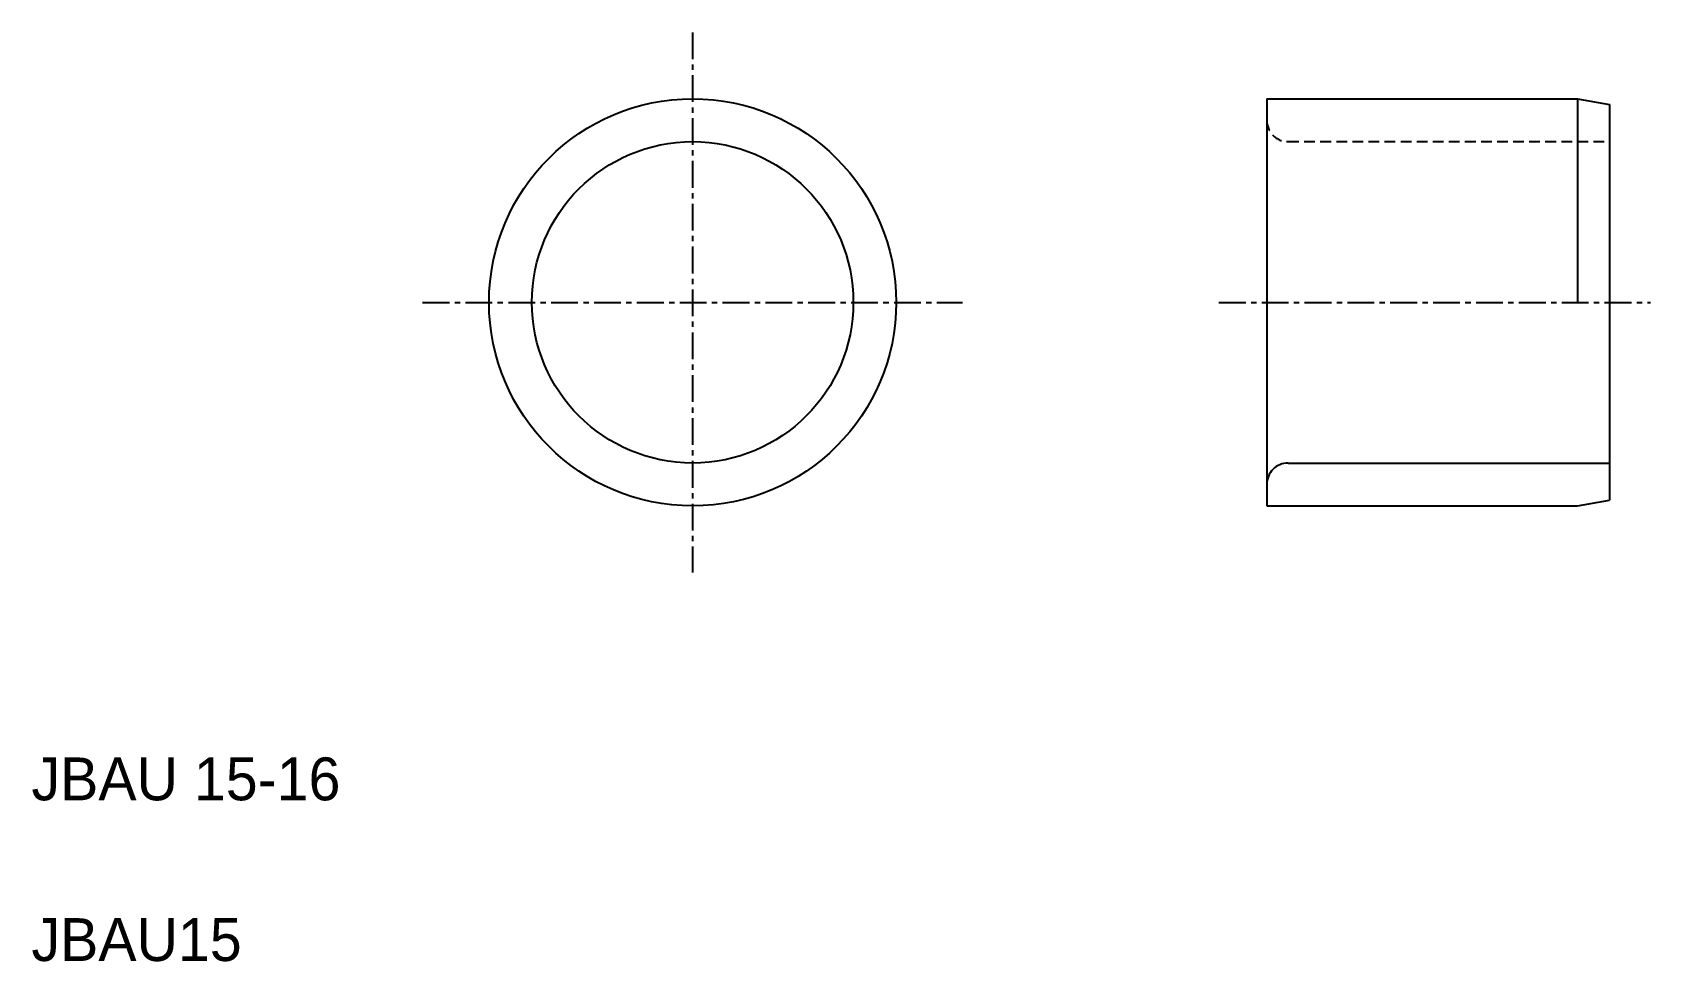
# Model space of a CAD drawing. Extents: x 55.4 to 130.9, y 86.1 to 129.4.
import ezdxf

# ---------------------------------------------------------------- set-up
doc = ezdxf.new("R2010")
doc.units = 0
doc.linetypes.add('CENTER', pattern=[2, 1.25, -0.25, 0.25, -0.25])
doc.linetypes.add('DASHED', pattern=[0.75, 0.5, -0.25])
doc.layers.get('0').update_dxf_attribs({"linetype": 'CONTINUOUS'})
doc.layers.add('CENTER', color=1, linetype='CENTER')

msp = doc.modelspace()

# ---------------------------------------------------------------- linework, layer by layer
at = {"color": 7, "linetype": 'CONTINUOUS'}
for p, q in [((113.004, 126.34), (127.504, 126.34)), ((113.004, 126.34), (113.004, 107.34)), ((127.504, 126.34), (127.504, 116.84)), ((127.504, 126.34), (129.004, 126.075)), ((129.004, 126.075), (129.004, 107.604)), ((113.004, 116.84), (113.004, 116.84)), ((114.004, 109.34), (129.004, 109.34)), ((113.004, 107.34), (127.504, 107.34)), ((127.504, 107.34), (129.004, 107.604))]:
    msp.add_line(p, q, dxfattribs=at)
at = {"color": 3, "linetype": 'DASHED'}
msp.add_line((114.004, 124.34), (129.004, 124.34), dxfattribs=at)
at = {"color": 7, "linetype": 'CONTINUOUS'}
for radius in [9.5, 7.5]:
    msp.add_circle((86.21, 116.84), radius, dxfattribs=at)
at = {"color": 3, "linetype": 'DASHED'}
msp.add_arc((114.004, 125.34), 1, 179.99999, 270, dxfattribs=at)
at = {"color": 7, "linetype": 'CONTINUOUS'}
msp.add_arc((114.004, 108.34), 1, 90, 180.00001, dxfattribs=at)
at = {"layer": 'CENTER', "color": 1, "linetype": 'CENTER'}
for p, q in [((86.21, 129.44), (86.21, 104.24)), ((73.61, 116.84), (98.81, 116.84)), ((110.771, 116.84), (130.92, 116.84))]:
    msp.add_line(p, q, dxfattribs=at)

# ---------------------------------------------------------------- texts
at = {"color": 7, "linetype": 'CONTINUOUS'}
for s, p in [('JBAU 15-16', (55.355, 93.601)), ('JBAU15', (55.355, 86.101))]:
    msp.add_text(s, height=2, dxfattribs=at).set_placement(p)

doc.saveas('drawing.dxf')
